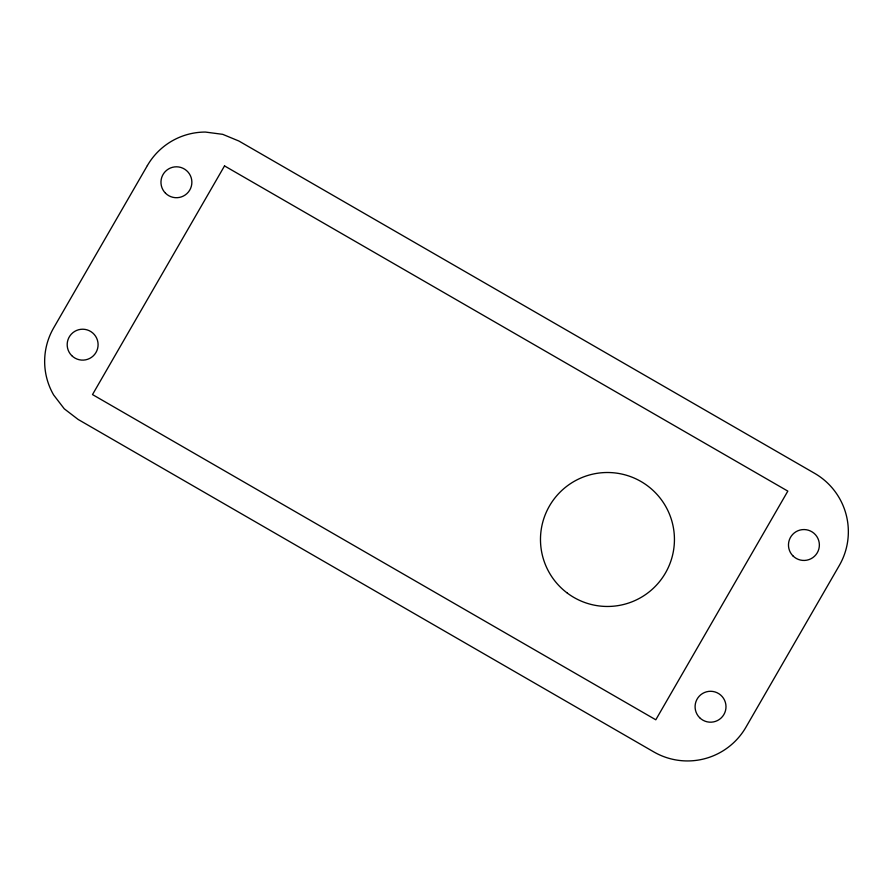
<?xml version="1.0" encoding="UTF-8"?>
<svg xmlns="http://www.w3.org/2000/svg" width="893" height="893" viewBox="0 0 893 893"><rect width="100%" height="100%" fill="white"/><g stroke="black" fill="none" stroke-linecap="round" stroke-linejoin="round"><path stroke-width="1.34" d="M147.39 165.551L53.625 327.965A66.975 66.975 0 0 0 53.625 394.94L64.263 408.804L78.138 419.453L653.788 751.906A67.455 67.455 0 0 0 745.934 727.215L839.308 565.481A67.455 67.455 0 0 0 814.617 473.323L238.889 141.027L222.725 134.341L205.401 132.064A66.975 66.975 0 0 0 147.39 165.551M224.523 165.908L92.504 394.572L655.797 719.791L787.827 491.117L224.523 165.908M165.484 193.189A15.46 15.46 0 0 0 191.348 186.257A15.46 15.46 0 0 0 172.416 167.326A15.46 15.46 0 0 0 165.484 193.189M71.708 355.604A15.46 15.46 0 0 0 97.571 348.672A15.46 15.46 0 0 0 78.64 329.74A15.46 15.46 0 0 0 71.708 355.604M699.61 717.671A15.46 15.46 0 0 0 725.473 710.739A15.46 15.46 0 0 0 706.542 691.807A15.46 15.46 0 0 0 699.61 717.671M792.995 555.937A15.46 15.46 0 0 0 818.848 549.005A15.46 15.46 0 0 0 799.927 530.074A15.46 15.46 0 0 0 792.995 555.937M567.356 593.131A66.975 66.975 0 0 0 673.969 547.398A66.975 66.975 0 0 0 581.053 477.934A66.975 66.975 0 0 0 567.356 593.131"/></g></svg>
